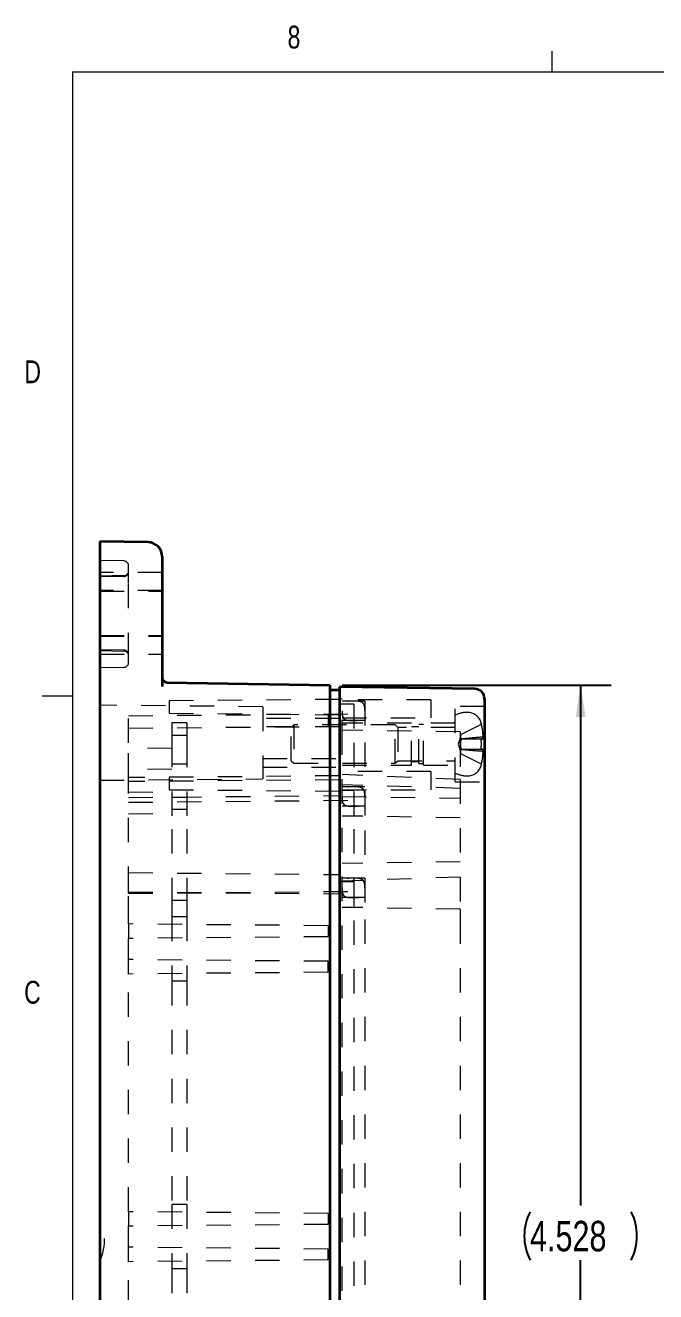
# Model space of a CAD drawing. Header units: inches. Extents: x 0.4 to 16.6, y 0.2 to 10.8.
# Drawn here: x 0.43 to 3.02, y 5.63 to 10.83 of the extents above; entities that cross this region are included whole.
import ezdxf

# ---------------------------------------------------------------- set-up
doc = ezdxf.new("R2010")
doc.units = ezdxf.units.IN
doc.header["$MEASUREMENT"] = 0
doc.linetypes.add('HIDDEN', pattern=[0.075, 0.05, -0.025])
doc.layers.add('SLD-0', color=7, linetype='Continuous')
doc.styles.add('SLDTEXTSTYLE1', font='TXT', dxfattribs={"width": 0.75})
doc.dimstyles.new('SLDDIMSTYLE0', dxfattribs={"dimtxt": 0.125, "dimasz": 0.13, "dimexe": 0, "dimexo": 0.0625, "dimgap": 0.03125, "dimtad": 0, "dimtih": 1, "dimtoh": 1, "dimdec": 3, "dimrnd": 1e-09, "dimzin": 12, "dimdsep": 46, "dimtxsty": 'SLDTEXTSTYLE1', "dimsah": 1, "dimcen": 0.09, "dimadec": 0, "dimazin": 3, "dimtfac": 1, "dimtdec": 3, "dimtofl": 0, "dimtmove": 0, "dimatfit": 3, "dimfxl": 0, "dimfrac": 2, "dimtolj": 1, "dimtzin": 12, "dimarcsym": 0})

# ---------------------------------------------------------------- blocks, each defined once
blk = doc.blocks.new('_D_4')
at = {"layer": 'SLD-0'}
for p, q in [((1.733, 8.1239), (2.8372, 8.1239)), ((2.7122, 8.1239), (2.7122, 5.9878)), ((2.7122, 3.5964), (2.7122, 5.764)), ((1.733, 3.5964), (2.8372, 3.5964))]:
    blk.add_line(p, q, dxfattribs=at)
for centre, start, end in [((2.7028, 5.8632), 153.4349, 206.5651), ((2.7216, 5.8632), 333.4349, 26.5651)]:
    blk.add_arc(centre, 0.2219, start, end, dxfattribs=at)
for points in [[(2.7122, 8.1239), (2.6922, 7.9939), (2.7322, 7.9939)], [(2.7122, 3.5964), (2.7322, 3.7264), (2.6922, 3.7264)]]:
    blk.add_solid(points, dxfattribs=at)
at = {"layer": 'SLD-0', "insert": (2.5044, 5.9251), "char_height": 0.125, "attachment_point": 1, "style": 'SLDTEXTSTYLE1'}
blk.add_mtext('4.528', dxfattribs=at)

msp = doc.modelspace()

# ---------------------------------------------------------------- linework, layer by layer
at = {"color": 7, "linetype": 'Continuous', "lineweight": 18}
for p, q in [((2.5948, 10.6421), (2.5948, 10.7269)), ((0.6263, 10.6421), (16.3763, 10.6421)), ((0.6263, 10.6421), (0.6263, 0.3921)), ((0.6263, 8.0796), (0.5013, 8.0796))]:
    msp.add_line(p, q, dxfattribs=at)
at = {"color": 7, "linetype": 'Continuous', "lineweight": 35}
for p, q in [((0.9359, 8.711), (0.738, 8.7145)), ((0.738, 8.7145), (0.738, 8.5686)), ((0.9939, 8.652), (0.9939, 8.5524)), ((0.738, 8.5686), (0.738, 7.9531)), ((0.9939, 8.5524), (0.9939, 8.1187)), ((1.0133, 8.1356), (1.683, 8.1239)), ((1.683, 8.1239), (1.683, 7.8877)), ((1.7224, 8.1171), (1.7224, 7.8821)), ((2.278, 8.1089), (1.7224, 8.1171)), ((1.7224, 8.1042), (1.683, 8.1042)), ((2.3174, 8.069), (2.3174, 7.8821)), ((0.738, 7.9531), (0.738, 7.8877)), ((0.738, 7.8877), (0.738, 3.8326)), ((1.683, 7.8877), (1.683, 3.8326)), ((1.7224, 7.8821), (1.7224, 3.8381)), ((2.3174, 7.8821), (2.3174, 3.8381))]:
    msp.add_line(p, q, dxfattribs=at)
at = {"color": 7, "linetype": 'HIDDEN', "lineweight": 18}
for p, q in [((0.8368, 8.634), (0.738, 8.6357)), ((0.9939, 8.5865), (0.738, 8.5865)), ((0.8562, 8.5426), (0.8562, 8.6143)), ((0.8368, 8.574), (0.738, 8.5722)), ((0.8368, 8.5705), (0.738, 8.5688)), ((0.8562, 8.2397), (0.8562, 8.5426)), ((0.9939, 8.5132), (0.738, 8.5132)), ((0.738, 8.5097), (0.9939, 8.5097)), ((0.738, 8.3286), (0.9939, 8.3286)), ((0.738, 8.3252), (0.9939, 8.3252)), ((0.8368, 8.2679), (0.738, 8.2696)), ((0.738, 8.2661), (0.8368, 8.2644)), ((0.738, 8.2519), (0.9939, 8.2519)), ((0.8562, 8.2171), (0.8562, 8.2397)), ((0.8368, 8.1974), (0.738, 8.1957)), ((1.7224, 8.0659), (1.0224, 8.0598)), ((1.0224, 8.0598), (1.0224, 8.009)), ((1.7324, 8.0671), (1.7224, 8.0671)), ((1.7324, 7.8821), (1.7324, 8.0671)), ((2.0974, 8.0646), (1.7324, 8.0646)), ((1.8264, 8.0591), (1.7324, 8.0591)), ((1.8264, 8.0591), (1.8264, 7.8891)), ((2.0974, 8.0646), (2.0974, 7.9896)), ((1.4074, 8.0358), (0.738, 8.0417)), ((0.856, 7.9987), (1.7815, 8.0068)), ((1.0224, 8.009), (1.7224, 8.0029)), ((1.4074, 8.0358), (1.4074, 7.7395)), ((1.6755, 8.0058), (1.6755, 7.9548)), ((1.7815, 8.0457), (1.7224, 8.0463)), ((1.7815, 8.0457), (1.7815, 7.8877)), ((2.1974, 7.7271), (2.1974, 8.0371)), ((2.3174, 8.0371), (2.1974, 8.0371)), ((0.856, 7.8877), (0.856, 7.9987)), ((0.856, 7.9477), (1.6755, 7.9548)), ((1.0957, 7.969), (1.0332, 7.969)), ((1.0332, 7.969), (1.0332, 7.8877)), ((1.0957, 7.969), (1.0957, 7.8877)), ((1.7224, 7.9877), (1.4074, 7.9877)), ((1.7224, 7.9877), (1.4074, 7.9877)), ((1.534, 7.9609), (1.5242, 7.951)), ((1.534, 7.9609), (1.534, 7.8034)), ((1.9513, 7.9609), (1.534, 7.9609)), ((1.7324, 7.9896), (2.0974, 7.9896)), ((1.8264, 7.9791), (1.7324, 7.9791)), ((2.0174, 7.9681), (1.7324, 7.9681)), ((1.9513, 7.8034), (1.9513, 7.9609)), ((1.9612, 7.951), (1.9513, 7.9609)), ((2.0174, 7.7961), (2.0174, 7.9681)), ((2.0474, 7.8021), (2.0474, 7.9621)), ((2.0674, 7.9621), (2.0474, 7.9621)), ((2.0674, 7.7961), (2.0674, 7.9681)), ((2.1974, 7.9681), (2.0674, 7.9681)), ((2.3017, 7.9618), (2.2222, 7.9222)), ((1.0957, 7.918), (1.0332, 7.918)), ((1.7224, 7.9527), (1.4074, 7.9527)), ((1.5242, 7.8132), (1.5242, 7.951)), ((2.2174, 7.932), (1.7324, 7.9391)), ((1.9612, 7.951), (1.9612, 7.8132)), ((2.1974, 7.951), (1.9612, 7.951)), ((2.0474, 7.9531), (2.0174, 7.9531)), ((2.2195, 7.9121), (2.2097, 7.8821)), ((2.2174, 7.932), (2.2174, 7.8891)), ((2.2195, 7.9178), (2.2195, 7.9153)), ((2.2195, 7.9153), (2.2195, 7.9043)), ((2.2195, 7.9043), (2.2195, 7.9024)), ((2.3015, 7.9024), (2.2195, 7.9024)), ((2.2195, 7.9024), (2.2195, 7.9019)), ((2.2195, 7.9019), (2.2195, 7.8624)), ((2.3116, 7.9123), (2.3116, 7.9074)), ((0.856, 7.7448), (0.856, 7.8877)), ((1.0332, 7.8644), (0.856, 7.8675)), ((1.0332, 7.8877), (1.0332, 7.5337)), ((1.0957, 7.8877), (1.0957, 7.5337)), ((1.7324, 3.8381), (1.7324, 7.8821)), ((1.7815, 7.8877), (1.7815, 7.5337)), ((1.8264, 7.8891), (1.8264, 7.5271)), ((2.2097, 7.8821), (2.2195, 7.8521)), ((2.2174, 7.8891), (2.2174, 7.7366)), ((2.2195, 7.8624), (2.2195, 7.8619)), ((2.2195, 7.8619), (2.3015, 7.8619)), ((2.2195, 7.8619), (2.2195, 7.86)), ((2.2195, 7.86), (2.2195, 7.849)), ((2.3116, 7.8569), (2.3116, 7.8519)), ((1.0957, 7.7994), (1.0332, 7.7994)), ((1.4074, 7.8227), (1.7224, 7.8227)), ((1.5242, 7.8132), (1.534, 7.8034)), ((1.534, 7.8034), (1.9513, 7.8034)), ((1.9513, 7.8034), (1.9612, 7.8132)), ((1.9612, 7.8132), (2.1974, 7.8132)), ((2.0174, 7.8111), (2.0474, 7.8111)), ((2.0474, 7.8021), (2.0674, 7.8021)), ((2.2195, 7.849), (2.2195, 7.8465)), ((2.2222, 7.842), (2.3017, 7.8024)), ((2.3017, 7.8024), (2.302, 7.8022)), ((1.0332, 7.7794), (0.856, 7.7779)), ((1.7224, 7.7524), (0.856, 7.7448)), ((1.7224, 7.752), (1.0224, 7.7458)), ((1.0224, 7.7458), (1.0224, 7.6951)), ((1.4074, 7.7877), (1.7224, 7.7877)), ((1.4074, 7.7877), (1.7224, 7.7877)), ((1.7324, 7.7961), (2.0174, 7.7961)), ((2.0974, 7.7696), (1.7324, 7.7696)), ((2.2174, 7.7366), (1.7324, 7.7572)), ((2.0674, 7.7961), (2.1974, 7.7961)), ((2.0974, 7.7696), (2.0974, 7.6946)), ((0.738, 7.7337), (1.4074, 7.7395)), ((0.856, 7.7433), (0.856, 7.7448)), ((0.856, 7.7281), (0.856, 7.7433)), ((1.7224, 7.7357), (0.856, 7.7281)), ((0.856, 7.7239), (0.856, 7.7281)), ((0.856, 7.2795), (0.856, 7.7239)), ((1.0224, 7.6951), (1.7224, 7.689)), ((2.2174, 7.7005), (1.7324, 7.7148)), ((1.8264, 7.7071), (1.7324, 7.7071)), ((1.7324, 7.6946), (2.0974, 7.6946)), ((2.1974, 7.7271), (2.3174, 7.7271)), ((2.2174, 7.7366), (2.2174, 7.3364)), ((0.856, 7.686), (1.0332, 7.6844)), ((0.856, 7.6633), (1.7224, 7.6709)), ((0.856, 7.6437), (1.7815, 7.6518)), ((1.0332, 7.6644), (1.0957, 7.6644)), ((1.7815, 7.6907), (1.7224, 7.6913)), ((1.7324, 7.6671), (2.2174, 7.66)), ((0.856, 7.5963), (1.0332, 7.5994)), ((1.0957, 7.614), (1.0332, 7.614)), ((1.8264, 7.6271), (1.7324, 7.6271)), ((2.2174, 7.58), (1.7324, 7.5871)), ((1.0332, 7.5337), (1.0332, 7.24)), ((1.0957, 7.5337), (1.0957, 7.24)), ((1.7815, 7.5337), (1.7815, 7.3167)), ((1.8264, 7.5271), (1.8264, 7.3321)), ((2.2174, 7.3993), (1.7324, 7.3921)), ((0.856, 7.3545), (1.7224, 7.3469)), ((2.2174, 7.3364), (1.7324, 7.3192)), ((1.8264, 7.3321), (1.7324, 7.3321)), ((1.8264, 7.3321), (1.8264, 7.1621)), ((2.2174, 7.3364), (2.2174, 7.205)), ((0.856, 7.2753), (0.856, 7.2795)), ((1.7815, 7.3167), (1.7224, 7.3173)), ((1.7815, 7.3167), (1.7815, 7.1587)), ((0.856, 7.2697), (1.7815, 7.2778)), ((0.856, 7.2697), (0.856, 7.2753)), ((0.856, 7.2753), (1.7224, 7.2677)), ((0.856, 7.1587), (0.856, 7.2697)), ((1.0957, 7.24), (1.0332, 7.24)), ((1.0332, 7.24), (1.0332, 7.1735)), ((1.0957, 7.24), (1.0957, 7.1735)), ((1.8264, 7.2521), (1.7324, 7.2521)), ((2.2174, 7.205), (1.7324, 7.2121)), ((2.2174, 7.205), (2.2174, 7.1621)), ((0.856, 7.1438), (0.856, 7.1587)), ((1.6755, 7.1366), (0.856, 7.1438)), ((0.856, 7.1438), (0.856, 7.0845)), ((1.0957, 7.1735), (1.0332, 7.1735)), ((1.0332, 7.1735), (1.0332, 6.9088)), ((1.0957, 7.1735), (1.0957, 6.9088)), ((1.6755, 7.1366), (1.6755, 7.0916)), ((1.7815, 7.1587), (1.7815, 4.1876)), ((1.8264, 7.1621), (1.8264, 4.1831)), ((2.2174, 7.1621), (2.2174, 4.1831)), ((1.6755, 7.0916), (0.856, 7.0845)), ((0.856, 6.9978), (0.856, 7.0845)), ((1.6755, 6.9906), (0.856, 6.9978)), ((0.856, 6.9385), (0.856, 6.9978)), ((1.6755, 6.9456), (1.6755, 6.9906)), ((1.6755, 6.9456), (0.856, 6.9385)), ((0.856, 5.9628), (0.856, 6.9385)), ((1.0957, 6.9088), (1.0332, 6.9088)), ((1.0332, 6.9088), (1.0332, 5.9925)), ((1.0957, 6.9088), (1.0957, 5.9925)), ((1.0957, 5.9925), (1.0332, 5.9925)), ((1.0332, 5.9925), (1.0332, 5.7278)), ((1.0957, 5.9925), (1.0957, 5.7278)), ((1.6755, 5.9556), (0.856, 5.9628)), ((0.856, 5.9628), (0.856, 5.9035)), ((1.6755, 5.9556), (1.6755, 5.9106)), ((1.6755, 5.9106), (0.856, 5.9035)), ((0.856, 5.8168), (0.856, 5.9035)), ((1.6755, 5.8096), (0.856, 5.8168)), ((0.856, 5.7575), (0.856, 5.8168)), ((1.6755, 5.7646), (1.6755, 5.8096)), ((1.6755, 5.7646), (0.856, 5.7575)), ((0.856, 4.7818), (0.856, 5.7575)), ((1.0332, 5.7278), (1.0332, 4.8115)), ((1.0957, 5.7278), (1.0332, 5.7278)), ((1.0957, 5.7278), (1.0957, 4.8115))]:
    msp.add_line(p, q, dxfattribs=at)
at = {"color": 7, "linetype": 'HIDDEN', "lineweight": 18, "flags": 128}
msp.add_lwpolyline([(2.3044, 7.8976), (2.3044, 7.8977), (2.3042, 7.8977)], dxfattribs=at)
at = {"color": 7, "linetype": 'Continuous', "lineweight": 35}
for centre, radius, start, end in [((0.9349, 8.652), 0.0591, 0, 89), ((1.0136, 8.1553), 0.0197, 180, 269), ((2.2774, 8.069), 0.04, 0, 89.156)]:
    msp.add_arc(centre, radius, start, end, dxfattribs=at)
at = {"color": 7, "linetype": 'HIDDEN', "lineweight": 18}
for centre, radius, start, end in [((0.8365, 8.6143), 0.0197, 0, 89), ((0.8365, 8.5936), 0.0197, 271, 0), ((0.8365, 8.5902), 0.0197, 271, 0), ((0.8365, 8.2482), 0.0197, 0, 89), ((0.8365, 8.2447), 0.0197, 0, 89), ((0.8365, 8.2171), 0.0197, 271, 0), ((2.2472, 7.902), 0.1106, 90, 116.715), ((2.2472, 7.9536), 0.0591, 19.0262, 90), ((2.2998, 7.9665), 0.005, 296.4965, 17.1827), ((2.1541, 7.9215), 0.1575, 17.1728, 19.0262), ((2.2245, 7.9178), 0.005, 116.4965, 180), ((2.3066, 7.9074), 0.005, 270, 0), ((2.3066, 7.8569), 0.005, 0, 90), ((2.2245, 7.8465), 0.005, 180, 243.5035), ((2.2998, 7.7978), 0.005, 342.8386, 63.5035), ((2.2472, 7.8623), 0.1106, 243.285, 270), ((2.2472, 7.8107), 0.0591, 270, 340.9738), ((2.1541, 7.8428), 0.1575, 340.9738, 342.8388), ((0.475, 5.8601), 0.283, 338.3306, 21.6694)]:
    msp.add_arc(centre, radius, start, end, dxfattribs=at)
for centre, major_axis, start_param, end_param in [((2.2245, 7.8974), (-0.00487, 0.00487), 0.231225, 1.339571), ((2.2245, 7.8669), (0.00487, 0.00487), 1.802021, 2.910367)]:
    msp.add_ellipse(centre, major_axis=major_axis, ratio=0.235436, start_param=start_param, end_param=end_param, dxfattribs=at)
for points, knots in [([(1.8264, 8.0191), (1.8263, 8.023), (1.8262, 8.03), (1.8247, 8.0395), (1.8217, 8.0469), (1.8162, 8.0531), (1.807, 8.0572), (1.7943, 8.0589), (1.7765, 8.0592), (1.7604, 8.0591), (1.7479, 8.0564), (1.7418, 8.0535), (1.7371, 8.0484), (1.7341, 8.0408), (1.7326, 8.0309), (1.7325, 8.0234), (1.7324, 8.0191)], [0, 0, 0, 0, 0.078219, 0.140928, 0.192243, 0.23835, 0.30446, 0.388655, 0.496591, 0.663835, 0.711692, 0.752779, 0.79748, 0.848895, 0.914674, 1, 1, 1, 1]), ([(1.7324, 8.0191), (1.7325, 8.0149), (1.7326, 8.0074), (1.7341, 7.9974), (1.7371, 7.9898), (1.7423, 7.9843), (1.7499, 7.9811), (1.7625, 7.9793), (1.778, 7.979), (1.7943, 7.9793), (1.807, 7.9811), (1.8162, 7.9851), (1.8217, 7.9913), (1.8247, 7.9988), (1.8262, 8.0083), (1.8263, 8.0152), (1.8264, 8.0191)], [0, 0, 0, 0, 0.08533, 0.151112, 0.202529, 0.247232, 0.300448, 0.366108, 0.503387, 0.611327, 0.695527, 0.761639, 0.807749, 0.859066, 0.921778, 1, 1, 1, 1]), ([(2.3064, 7.9574), (2.3063, 7.9579), (2.3058, 7.9596), (2.3052, 7.9623), (2.3047, 7.9647), (2.3044, 7.966), (2.3044, 7.9664), (2.3044, 7.9663), (2.3044, 7.966), (2.3043, 7.9653), (2.304, 7.9642), (2.3032, 7.9629), (2.3023, 7.9621), (2.3017, 7.9619), (2.3017, 7.9619)], [0, 0, 0, 0, 0.075225, 0.271592, 0.439929, 0.566981, 0.638154, 0.68654, 0.718636, 0.755094, 0.822703, 0.901533, 0.99086, 1, 1, 1, 1]), ([(2.3116, 7.9123), (2.311, 7.9259), (2.3103, 7.9411), (2.3068, 7.9558), (2.3064, 7.9574)], [0, 0, 0, 0, 0.895097, 1, 1, 1, 1]), ([(2.2195, 7.9043), (2.2381, 7.906), (2.2671, 7.9087), (2.2962, 7.9111), (2.3066, 7.912)], [0, 0, 0, 0, 0.641437, 1, 1, 1, 1]), ([(2.3066, 7.9024), (2.306, 7.9024), (2.3054, 7.9024), (2.3019, 7.9024), (2.3015, 7.9024)], [0, 0, 0, 0, 0.895445, 1, 1, 1, 1]), ([(2.3044, 7.8977), (2.3044, 7.8981), (2.3043, 7.8994), (2.3044, 7.9014), (2.3047, 7.9031), (2.3049, 7.9041), (2.305, 7.9043), (2.3049, 7.9041), (2.3044, 7.9035), (2.3034, 7.9027), (2.3022, 7.9023), (2.3016, 7.9024), (2.3016, 7.9024)], [0, 0, 0, 0, 0.076345, 0.252246, 0.399432, 0.513683, 0.601906, 0.676294, 0.754635, 0.860305, 0.990896, 1, 1, 1, 1]), ([(2.305, 7.9042), (2.305, 7.9042), (2.305, 7.9042), (2.3046, 7.9037), (2.3038, 7.9029), (2.3025, 7.9024), (2.3018, 7.9025), (2.3016, 7.9025)], [0, 0, 0, 0, 0.119559, 0.313096, 0.576204, 0.887442, 1, 1, 1, 1]), ([(2.3066, 7.912), (2.3071, 7.912), (2.308, 7.912), (2.3093, 7.9117), (2.3104, 7.9112), (2.3112, 7.9102), (2.3116, 7.9092), (2.3116, 7.9085), (2.3116, 7.9084)], [0, 0, 0, 0, 0.158671, 0.317217, 0.479382, 0.661765, 0.936687, 1, 1, 1, 1]), ([(2.3066, 7.8523), (2.2856, 7.854), (2.2566, 7.8565), (2.2275, 7.8592), (2.2195, 7.86)], [0, 0, 0, 0, 0.721787, 1, 1, 1, 1]), ([(2.3015, 7.8619), (2.3019, 7.8619), (2.3054, 7.8619), (2.306, 7.8619), (2.3066, 7.8619)], [0, 0, 0, 0, 0.104555, 1, 1, 1, 1]), ([(2.3017, 7.8618), (2.3019, 7.8618), (2.3027, 7.8618), (2.3038, 7.8613), (2.3047, 7.8605), (2.305, 7.8601), (2.305, 7.86), (2.3049, 7.8603), (2.3047, 7.8612), (2.3045, 7.8628), (2.3043, 7.8647), (2.3044, 7.8661), (2.3044, 7.8666)], [0, 0, 0, 0, 0.047996, 0.170596, 0.268854, 0.35004, 0.421035, 0.499351, 0.606875, 0.736239, 0.896881, 1, 1, 1, 1]), ([(2.3064, 7.8069), (2.3068, 7.8084), (2.3103, 7.8231), (2.311, 7.8383), (2.3116, 7.8519)], [0, 0, 0, 0, 0.104903, 1, 1, 1, 1]), ([(2.3116, 7.8559), (2.3115, 7.8553), (2.3114, 7.8543), (2.3105, 7.8532), (2.3093, 7.8525), (2.3079, 7.8522), (2.307, 7.8522), (2.3066, 7.8523)], [0, 0, 0, 0, 0.284639, 0.502156, 0.683938, 0.866579, 1, 1, 1, 1]), ([(2.3017, 7.8024), (2.3022, 7.8022), (2.3027, 7.8019), (2.303, 7.8015), (2.303, 7.8015)], [0, 0, 0, 0, 0.974558, 1, 1, 1, 1]), ([(2.303, 7.8015), (2.3033, 7.8011), (2.3038, 7.8005), (2.3042, 7.7995), (2.3044, 7.7987), (2.3044, 7.7982), (2.3044, 7.798), (2.3044, 7.7979), (2.3044, 7.7981), (2.3045, 7.7986), (2.3047, 7.7999), (2.3053, 7.8023), (2.3059, 7.8048), (2.3063, 7.8064), (2.3064, 7.8069)], [0, 0, 0, 0, 0.0726203, 0.1356715, 0.1860783, 0.222095, 0.2527286, 0.2891151, 0.3421418, 0.4239847, 0.5517239, 0.7229144, 0.9216953, 1, 1, 1, 1]), ([(1.8264, 7.6671), (1.8263, 7.671), (1.8262, 7.678), (1.8247, 7.6875), (1.8217, 7.6949), (1.8162, 7.7011), (1.807, 7.7052), (1.7943, 7.7069), (1.7765, 7.7072), (1.7604, 7.7071), (1.7479, 7.7044), (1.7418, 7.7015), (1.7371, 7.6964), (1.7341, 7.6888), (1.7326, 7.6789), (1.7325, 7.6714), (1.7324, 7.6671)], [0, 0, 0, 0, 0.078219, 0.140928, 0.192243, 0.23835, 0.30446, 0.388655, 0.496591, 0.663835, 0.711692, 0.752779, 0.79748, 0.848895, 0.914674, 1, 1, 1, 1]), ([(1.7324, 7.6671), (1.7325, 7.6629), (1.7326, 7.6554), (1.7341, 7.6454), (1.7371, 7.6378), (1.7423, 7.6323), (1.7499, 7.6291), (1.7625, 7.6273), (1.778, 7.627), (1.7943, 7.6273), (1.807, 7.6291), (1.8162, 7.6331), (1.8217, 7.6393), (1.8247, 7.6468), (1.8262, 7.6563), (1.8263, 7.6632), (1.8264, 7.6671)], [0, 0, 0, 0, 0.08533, 0.151112, 0.202529, 0.247232, 0.300448, 0.366108, 0.503387, 0.611327, 0.695527, 0.761639, 0.807749, 0.859066, 0.921778, 1, 1, 1, 1]), ([(1.8264, 7.2921), (1.8263, 7.296), (1.8262, 7.303), (1.8247, 7.3125), (1.8217, 7.3199), (1.8162, 7.3261), (1.807, 7.3302), (1.7943, 7.3319), (1.7765, 7.3322), (1.7604, 7.3321), (1.7479, 7.3294), (1.7418, 7.3265), (1.7371, 7.3214), (1.7341, 7.3138), (1.7326, 7.3039), (1.7325, 7.2964), (1.7324, 7.2921)], [0, 0, 0, 0, 0.078219, 0.140928, 0.192243, 0.23835, 0.30446, 0.388655, 0.496591, 0.663835, 0.711692, 0.752779, 0.79748, 0.848895, 0.914674, 1, 1, 1, 1]), ([(1.7324, 7.2921), (1.7325, 7.2879), (1.7326, 7.2804), (1.7341, 7.2704), (1.7371, 7.2628), (1.7423, 7.2573), (1.7499, 7.2541), (1.7625, 7.2523), (1.778, 7.252), (1.7943, 7.2523), (1.807, 7.2541), (1.8162, 7.2581), (1.8217, 7.2643), (1.8247, 7.2718), (1.8262, 7.2813), (1.8263, 7.2882), (1.8264, 7.2921)], [0, 0, 0, 0, 0.08533, 0.151112, 0.202529, 0.247232, 0.300448, 0.366108, 0.503387, 0.611327, 0.695527, 0.761639, 0.807749, 0.859066, 0.921778, 1, 1, 1, 1])]:
    msp.add_open_spline(points, degree=3, knots=knots, dxfattribs=at)
msp.add_open_spline([(2.3042, 7.8666), (2.3044, 7.8718), (2.3048, 7.8821), (2.3044, 7.8925), (2.3042, 7.8977)], degree=3, dxfattribs=at)

# ---------------------------------------------------------------- texts
at = {"color": 7, "linetype": 'Continuous', "lineweight": 0, "char_height": 0.0937, "attachment_point": 1, "style": 'SLDTEXTSTYLE1'}
for s, insert in [('8', (1.5091, 10.8315)), ('D', (0.4286, 9.4575)), ('C', (0.4273, 6.9103))]:
    msp.add_mtext(s, dxfattribs=dict(at, insert=insert))

# ---------------------------------------------------------------- dimensions: what is measured, and where the dimension line sits
at = {"layer": 'SLD-0'}
dim = msp.add_linear_dim(base=(2.71222, 3.59635), p1=(1.68304, 8.12391), p2=(1.68304, 3.59635), angle=90, text='(<>)', dimstyle='SLDDIMSTYLE0', dxfattribs=at)
dim.commit()
dim.dimension.update_dxf_attribs({"geometry": '_D_4', "text_midpoint": (2.71222, 5.87592), "dimtype": 160})

doc.saveas('drawing.dxf')
